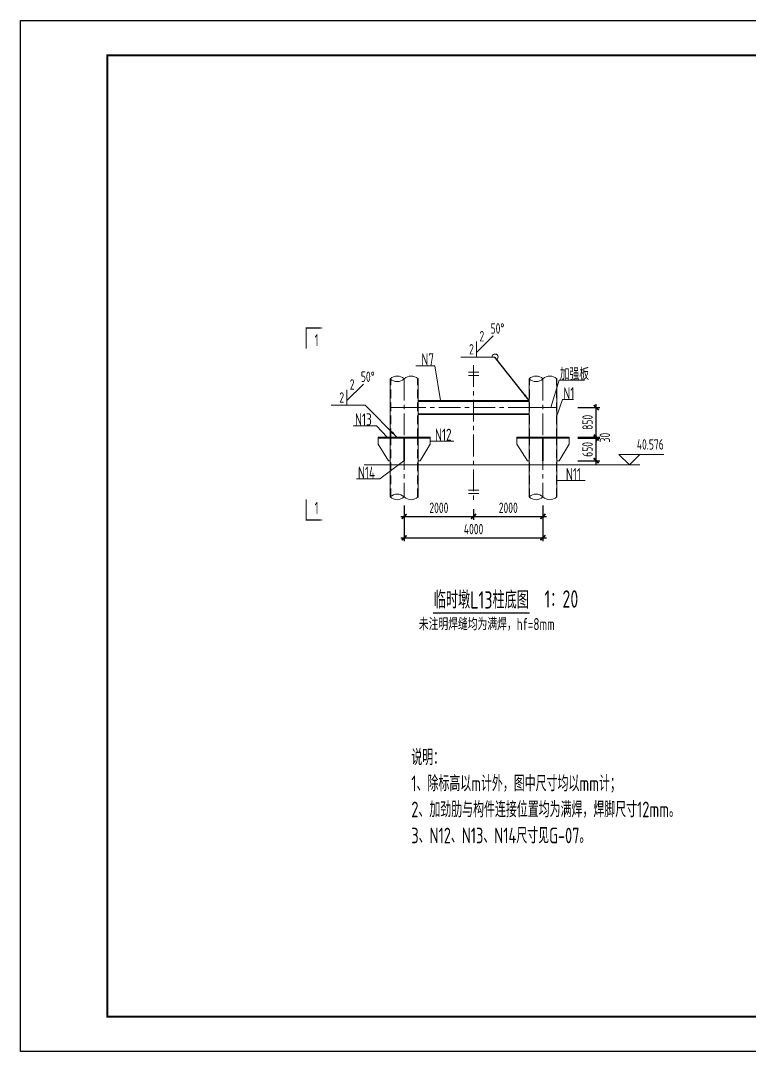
# Model space of a CAD drawing. Extents: x -2876908 to 633791, y -1383861 to 872234.
# Drawn here: x -316553 to -211553, y -432620 to -284120 of the extents above; entities that cross this region are included whole.
import ezdxf
from ezdxf.enums import TextEntityAlignment as Align

# ---------------------------------------------------------------- set-up
doc = ezdxf.new("R2010")
doc.units = 0
doc.header["$LTSCALE"] = 5
doc.header["$MEASUREMENT"] = 0
for name, pattern in [('CENTER', [2, 1.25, -0.25, 0.25, -0.25]), ('DASH', [0.35, 0.25, -0.1]), ('DASHED', [0.75, 0.5, -0.25])]:
    doc.linetypes.add(name, pattern=pattern)
doc.layers.get('0').update_dxf_attribs({"linetype": 'CONTINUOUS', "lineweight": 25})
doc.layers.get('DEFPOINTS').update_dxf_attribs({"color": 35, "linetype": 'CONTINUOUS', "lineweight": 13})
for name, color, linetype, lineweight in [('1粗实线', 1, 'CONTINUOUS', 30), ('3中心线', 6, 'CENTER', 18), ('4虚线', 2, 'DASHED', 18), ('5标注', 3, 'CONTINUOUS', 15), ('6文本', 7, 'CONTINUOUS', 15), ('7边界线', 8, 'CONTINUOUS', 15), ('8轮廓线', 4, 'CONTINUOUS', 15), ('DIM', 3, 'CONTINUOUS', 0), ('HFZT', 5, 'CONTINUOUS', 15), ('REIND', 1, 'CONTINUOUS', 0), ('STXT_HF', 7, 'CONTINUOUS', 0), ('THIN', 7, 'CONTINUOUS', 0)]:
    doc.layers.add(name, color=color, linetype=linetype, lineweight=lineweight)
doc.layers.add('M_Dim', color=3, linetype='CONTINUOUS')
doc.styles.get("Standard").update_dxf_attribs({"font": '', "width": 0.7})
doc.styles.add('TSSD_Dimension', font='tssdeng.shx', dxfattribs={"width": 0.7, "bigfont": 'hztxt.shx'})
doc.styles.add('TSSD_Label', font='tssdeng.shx', dxfattribs={"width": 0.7, "bigfont": 'hztxt.shx'})
doc.styles.add('TSSD_NORM', font='tssdeng.shx', dxfattribs={"width": 0.7, "bigfont": 'hztxt.shx'})
doc.styles.get('Standard').set_extended_font_data('SimSun')
doc.dimstyles.new('SJSYB-(50)$7', dxfattribs={"dimscale": 50, "dimtxt": 3.5, "dimasz": 1.5, "dimexe": 1, "dimexo": 1, "dimgap": 0.65, "dimtad": 1, "dimdec": 0, "dimzin": 0, "dimdsep": 46, "dimtxsty": 'TSSD_NORM', "dimblk": 'OBLIQUE', "dimcen": 0, "dimclrd": 256, "dimclre": 256, "dimclrt": 7, "dimadec": 0, "dimazin": 0, "dimtfac": 1, "dimtdec": 0, "dimtmove": 1, "dimatfit": 3, "dimldrblk": 'NONE', "dimfxl": 4, "dimfxlon": 1, "dimtolj": 1, "dimtzin": 0, "dimlwd": -1, "dimlwe": -1, "dimarcsym": 0})
doc.dimstyles.new('TSSD_100_100', dxfattribs={"dimtxt": 300, "dimasz": 100, "dimexe": 100, "dimexo": 250, "dimgap": 100, "dimtad": 1, "dimdec": 0, "dimzin": 0, "dimdsep": 46, "dimtxsty": 'TSSD_Dimension', "dimblk": 'ARCHTICK', "dimblk1": 'ARCHTICK', "dimblk2": 'ARCHTICK', "dimcen": 0, "dimdle": 100, "dimclrt": 7, "dimadec": 0, "dimazin": 0, "dimtfac": 1, "dimtdec": 0, "dimtix": 1, "dimtmove": 2, "dimatfit": 3, "dimfxl": 1, "dimtolj": 1, "dimtzin": 0, "dimarcsym": 0})
doc.dimstyles.new('TSSD_LEADER_STYLE_200.0', dxfattribs={"dimtxt": 0.18, "dimasz": 200, "dimexe": 0.18, "dimexo": 0.0625, "dimgap": 0.09, "dimtad": 0, "dimtih": 1, "dimtoh": 1, "dimdec": 4, "dimzin": 0, "dimdsep": 46, "dimtxsty": 'Standard', "dimcen": 0.09, "dimadec": 0, "dimazin": 0, "dimtfac": 1, "dimtdec": 4, "dimtofl": 0, "dimtmove": 0, "dimatfit": 3, "dimfxl": 1, "dimtolj": 1, "dimtzin": 0, "dimarcsym": 0})

# ---------------------------------------------------------------- blocks, each defined once
blk = doc.blocks.new('施工设计图框')
at = {"color": 7, "linetype": 'Continuous'}
blk.add_lwpolyline([(-395.5, -13.5), (-395.5, 283.5), (24.5, 283.5), (24.5, -13.5), (-395.5, -13.5)], dxfattribs=at)
at = {"layer": '1粗实线', "color": 7, "linetype": 'Continuous', "const_width": 0.6}
blk.add_lwpolyline([(-370.5, -3.5), (-370.5, 273.5), (14.5, 273.5), (14.5, -3.5), (-370.5, -3.5)], dxfattribs=at)
at = {"layer": 'HFZT', "color": 2, "style": 'TSSD_NORM', "width": 0.7}
for tag, height, p in [('比例尺', 2.5, (7.25, 17.5)), ('图号', 2.5, (-20.49, 3.5)), ('日期', 2.5, (7.25, 3.5)), ('图名', 4, (-76.24, 0.75))]:
    blk.add_attdef(tag, text='', height=height, dxfattribs=at).set_placement(p, align=Align.MIDDLE)
blk = doc.blocks.new('_None')
blk = doc.blocks.new('_Oblique')
at = {"color": 0, "linetype": 'ByBlock', "lineweight": -2}
blk.add_line((-0.5, -0.5), (0.5, 0.5), dxfattribs=at)
blk = doc.blocks.new('_WELD008')
at = {"color": 0, "linetype": 'ByBlock'}
for p, q in [((0, 0.3), (1.061, 1.361)), ((0, 0), (0, 1))]:
    blk.add_line(p, q, dxfattribs=at)
for tag, p in [('C', (1.286, 1.416)), ('B', (0.288, 0.856)), ('A', (-0.303, -0.009))]:
    blk.add_attdef(tag, text='', height=0.8, dxfattribs=at).set_placement(p, align=Align.CENTER)
blk = doc.blocks.new('_ArchTick')
at = {"color": 0, "linetype": 'ByBlock', "const_width": 0.5}
blk.add_lwpolyline([(-0.71, -0.71), (0.71, 0.71)], dxfattribs=at)
blk = doc.blocks.new('*D491')
at = {"layer": 'DEFPOINTS', "color": 0, "transparency": 16777216}
for p in [(-261292, -352738), (-251292, -353256), (-251292, -355554)]:
    blk.add_point(p, dxfattribs=at)
at = {"layer": 'DIM', "color": 0, "lineweight": -2, "transparency": 16777216}
for p, q in [((-261292, -353988), (-261292, -356054)), ((-251292, -354506), (-251292, -356054)), ((-261792, -355554), (-250792, -355554))]:
    blk.add_line(p, q, dxfattribs=at)
at = {"layer": 'DIM', "color": 0, "lineweight": -2, "transparency": 16777216, "xscale": 500, "yscale": 500, "zscale": 500, "rotation": 180}
blk.add_blockref('_ArchTick', (-261292, -355554), dxfattribs=at)
at = {"layer": 'DIM', "color": 0, "lineweight": -2, "transparency": 16777216, "xscale": 500, "yscale": 500, "zscale": 500}
blk.add_blockref('_ArchTick', (-251292, -355554), dxfattribs=at)
at = {"layer": 'DIM', "color": 7, "transparency": 16777216, "insert": (-256292, -354304), "char_height": 1500, "attachment_point": 5, "style": 'TSSD_Dimension'}
blk.add_mtext('\\A1;2000', dxfattribs=at)
blk = doc.blocks.new('*D492')
at = {"layer": 'DEFPOINTS', "color": 0, "transparency": 16777216}
for p in [(-251292, -353256), (-241292, -352738), (-241292, -355554)]:
    blk.add_point(p, dxfattribs=at)
at = {"layer": 'DIM', "color": 0, "lineweight": -2, "transparency": 16777216}
for p, q in [((-251292, -354506), (-251292, -356054)), ((-241292, -353988), (-241292, -356054)), ((-251792, -355554), (-240792, -355554))]:
    blk.add_line(p, q, dxfattribs=at)
at = {"layer": 'DIM', "color": 0, "lineweight": -2, "transparency": 16777216, "xscale": 500, "yscale": 500, "zscale": 500, "rotation": 180}
blk.add_blockref('_ArchTick', (-251292, -355554), dxfattribs=at)
at = {"layer": 'DIM', "color": 0, "lineweight": -2, "transparency": 16777216, "xscale": 500, "yscale": 500, "zscale": 500}
blk.add_blockref('_ArchTick', (-241292, -355554), dxfattribs=at)
at = {"layer": 'DIM', "color": 7, "transparency": 16777216, "insert": (-246292, -354304), "char_height": 1500, "attachment_point": 5, "style": 'TSSD_Dimension'}
blk.add_mtext('\\A1;2000', dxfattribs=at)
blk = doc.blocks.new('*D493')
at = {"layer": 'DEFPOINTS', "color": 0, "transparency": 16777216}
for p in [(-261292, -354321), (-241292, -354321), (-241292, -358623)]:
    blk.add_point(p, dxfattribs=at)
at = {"layer": 'DIM', "color": 0, "lineweight": -2, "transparency": 16777216}
for p, q in [((-261292, -355571), (-261292, -359123)), ((-241292, -355571), (-241292, -359123)), ((-261792, -358623), (-240792, -358623))]:
    blk.add_line(p, q, dxfattribs=at)
at = {"layer": 'DIM', "color": 0, "lineweight": -2, "transparency": 16777216, "xscale": 500, "yscale": 500, "zscale": 500, "rotation": 180}
blk.add_blockref('_ArchTick', (-261292, -358623), dxfattribs=at)
at = {"layer": 'DIM', "color": 0, "lineweight": -2, "transparency": 16777216, "xscale": 500, "yscale": 500, "zscale": 500}
blk.add_blockref('_ArchTick', (-241292, -358623), dxfattribs=at)
at = {"layer": 'DIM', "color": 7, "transparency": 16777216, "insert": (-251292, -357373), "char_height": 1500, "attachment_point": 5, "style": 'TSSD_Dimension'}
blk.add_mtext('\\A1;4000', dxfattribs=at)
blk = doc.blocks.new('*D494')
at = {"layer": 'DEFPOINTS', "color": 0, "transparency": 16777216}
for p in [(-237542, -344271), (-233622, -344271), (-237542, -347521)]:
    blk.add_point(p, dxfattribs=at)
at = {"layer": 'DIM', "color": 0, "lineweight": -2, "transparency": 16777216}
for p, q in [((-236292, -344271), (-233122, -344271)), ((-233622, -348021), (-233622, -343771)), ((-236292, -347521), (-233122, -347521))]:
    blk.add_line(p, q, dxfattribs=at)
at = {"layer": 'DIM', "color": 0, "lineweight": -2, "transparency": 16777216, "xscale": 500, "yscale": 500, "zscale": 500}
for p, rotation in [((-233622, -344271), 90), ((-233622, -347521), 270)]:
    blk.add_blockref('_ArchTick', p, dxfattribs=dict(at, rotation=rotation))
at = {"layer": 'DIM', "color": 7, "transparency": 16777216, "insert": (-234872, -345896), "char_height": 1500, "attachment_point": 5, "rotation": 90, "style": 'TSSD_Dimension'}
blk.add_mtext('\\A1;650', dxfattribs=at)
blk = doc.blocks.new('*D495')
at = {"layer": 'DEFPOINTS', "color": 0, "transparency": 16777216}
for p in [(-237542, -344121), (-237542, -344271), (-233622, -344121)]:
    blk.add_point(p, dxfattribs=at)
at = {"layer": 'DIM', "color": 0, "lineweight": -2, "transparency": 16777216}
for p, q in [((-236292, -344121), (-233122, -344121)), ((-236292, -344271), (-233122, -344271)), ((-233622, -344121), (-233622, -343621)), ((-233622, -344271), (-233622, -344121)), ((-233622, -344271), (-233622, -344771))]:
    blk.add_line(p, q, dxfattribs=at)
at = {"layer": 'DIM', "color": 0, "lineweight": -2, "transparency": 16777216, "xscale": 500, "yscale": 500, "zscale": 500}
for p, rotation in [((-233622, -344121), 270), ((-233622, -344271), 90)]:
    blk.add_blockref('_ArchTick', p, dxfattribs=dict(at, rotation=rotation))
at = {"layer": 'DIM', "color": 7, "transparency": 16777216, "insert": (-232372, -344196), "char_height": 1500, "attachment_point": 5, "rotation": 90, "style": 'TSSD_Dimension'}
blk.add_mtext('\\A1;30', dxfattribs=at)
blk = doc.blocks.new('*D496')
at = {"layer": 'DEFPOINTS', "color": 0, "transparency": 16777216}
for p in [(-237542, -339871), (-233622, -339871), (-237542, -344121)]:
    blk.add_point(p, dxfattribs=at)
at = {"layer": 'DIM', "color": 0, "lineweight": -2, "transparency": 16777216}
for p, q in [((-236292, -339871), (-233122, -339871)), ((-233622, -344621), (-233622, -339371)), ((-236292, -344121), (-233122, -344121))]:
    blk.add_line(p, q, dxfattribs=at)
at = {"layer": 'DIM', "color": 0, "lineweight": -2, "transparency": 16777216, "xscale": 500, "yscale": 500, "zscale": 500}
for p, rotation in [((-233622, -339871), 90), ((-233622, -344121), 270)]:
    blk.add_blockref('_ArchTick', p, dxfattribs=dict(at, rotation=rotation))
at = {"layer": 'DIM', "color": 7, "transparency": 16777216, "insert": (-234872, -341996), "char_height": 1500, "attachment_point": 5, "rotation": 90, "style": 'TSSD_Dimension'}
blk.add_mtext('\\A1;850', dxfattribs=at)

msp = doc.modelspace()

# ---------------------------------------------------------------- linework, layer by layer
at = {"layer": '3中心线', "ltscale": 500}
for p, q in [((-251292.127, -333767.834), (-251292.127, -353256.024)), ((-261292.127, -335724.754), (-261292.127, -352738.144)), ((-241292.127, -335724.754), (-241292.127, -352738.144)), ((-261292.127, -339870.922), (-240213.691, -339870.922))]:
    msp.add_line(p, q, dxfattribs=at)
at = {"layer": '4虚线', "ltscale": 500}
for p, q in [((-263232.127, -344120.922), (-263232.127, -335670.716)), ((-259352.127, -344120.922), (-259352.127, -335778.792)), ((-243232.127, -344120.922), (-243232.127, -335670.716)), ((-239352.127, -344120.922), (-239352.127, -335778.792)), ((-263232.127, -352792.182), (-263232.127, -344270.922)), ((-259352.127, -352792.182), (-259352.127, -344270.922)), ((-243232.127, -352792.182), (-243232.127, -344270.922)), ((-239352.127, -352792.182), (-239352.127, -344270.922))]:
    msp.add_line(p, q, dxfattribs=at)
at = {"layer": '5标注'}
for p, q in [((-259612.885, -333833.717), (-256859.868, -333833.717)), ((-256859.868, -333833.717), (-256044.288, -338870.922)), ((-238960.134, -335913.031), (-240155.266, -339870.922)), ((-238960.134, -335913.031), (-235315.994, -335913.031)), ((-265275.659, -342482.894), (-268663.001, -342482.894)), ((-265275.659, -342482.894), (-263757.447, -344120.922)), ((-257542.127, -344695.922), (-254154.785, -344695.922)), ((-264793.265, -350148.997), (-261342.127, -347520.922)), ((-264793.265, -350148.997), (-268180.607, -350148.997)), ((-239292.127, -350370.969), (-235224.78, -350370.969))]:
    msp.add_line(p, q, dxfattribs=at)
at = {"layer": '5标注', "flags": 128}
for points in [[(-275404.854, -331403.868, 150, 150, 0), (-275404.854, -328403.868, 150, 150, 0), (-273904.854, -328403.868, 350, 0, 0), (-272904.854, -328403.868, 0, 0, 0)], [(-275404.854, -353067.082, 150, 150, 0), (-275404.854, -356067.082, 150, 150, 0), (-273904.854, -356067.082, 350, 0, 0), (-272904.854, -356067.082, 0, 0, 0)]]:
    msp.add_lwpolyline(points, format="xyseb", dxfattribs=at)
at = {"layer": '5标注', "linetype": 'DASH', "ltscale": 500, "const_width": 150, "flags": 128}
for points in [[(-263292.127, -339870.922), (-259292.127, -339870.922)], [(-243292.127, -339870.922), (-239292.127, -339870.922)]]:
    msp.add_lwpolyline(points, dxfattribs=at)
at = {"layer": '7边界线'}
msp.add_line((-267072.734, -348120.922), (-229350.83, -348120.922), dxfattribs=at)
at = {"layer": '8轮廓线'}
for p, q in [((-263292.127, -344120.922), (-263292.127, -335724.754)), ((-259292.127, -344120.922), (-259292.127, -335724.754)), ((-243292.127, -344120.922), (-243292.127, -335724.754)), ((-239292.127, -344120.922), (-239292.127, -335724.754)), ((-259292.127, -338870.922), (-243292.127, -338870.922)), ((-259292.127, -338975.922), (-243292.127, -338975.922)), ((-259292.127, -340765.922), (-243292.127, -340765.922)), ((-259292.127, -340870.922), (-243292.127, -340870.922)), ((-265042.127, -344270.922), (-265042.127, -344120.922)), ((-265042.127, -344120.922), (-257542.127, -344120.922)), ((-257542.127, -344270.922), (-265042.127, -344270.922)), ((-265042.127, -344270.922), (-265042.127, -345120.922)), ((-263292.127, -352738.144), (-263292.127, -344270.922)), ((-261342.127, -344270.922), (-261342.127, -347520.922)), ((-261242.127, -344270.922), (-261242.127, -347520.922)), ((-259292.127, -352738.144), (-259292.127, -344270.922)), ((-257542.127, -344270.922), (-257542.127, -344120.922)), ((-257542.127, -344270.922), (-257542.127, -345120.922)), ((-245042.127, -344270.922), (-245042.127, -344120.922)), ((-245042.127, -344120.922), (-237542.127, -344120.922)), ((-237542.127, -344270.922), (-245042.127, -344270.922)), ((-245042.127, -344270.922), (-245042.127, -345120.922)), ((-243292.127, -344120.922), (-239292.127, -344120.922)), ((-243292.127, -352738.144), (-243292.127, -344270.922)), ((-241342.127, -344270.922), (-241342.127, -347520.922)), ((-241242.127, -344270.922), (-241242.127, -347520.922)), ((-239292.127, -352738.144), (-239292.127, -344270.922)), ((-237542.127, -344270.922), (-237542.127, -344120.922)), ((-237542.127, -344270.922), (-237542.127, -345120.922)), ((-265042.127, -345120.922), (-263542.127, -347520.922)), ((-257542.127, -345120.922), (-258963.606, -347520.922)), ((-245042.127, -345120.922), (-243542.127, -347520.922)), ((-237542.127, -345120.922), (-238963.606, -347520.922)), ((-263542.127, -347520.922), (-263292.127, -347520.922)), ((-261242.127, -347520.922), (-261342.127, -347520.922)), ((-258963.606, -347520.922), (-259292.127, -347520.922)), ((-243542.127, -347520.922), (-243292.127, -347520.922)), ((-241242.127, -347520.922), (-241342.127, -347520.922)), ((-238963.606, -347520.922), (-239292.127, -347520.922))]:
    msp.add_line(p, q, dxfattribs=at)
at = {"layer": 'M_Dim'}
msp.add_lwpolyline([(-257139.298, -369450.158, 200, 200, 0), (-243194.944, -369450.158, 200, 200, 0)], format="xyseb", dxfattribs=at)
at = {"layer": 'REIND', "const_width": 100}
msp.add_lwpolyline([(-256094.288, -338870.922, 1), (-255994.288, -338870.922, 1)], format="xyb", close=True, dxfattribs=at)
at = {"layer": 'STXT_HF'}
for p, q in [((-248205.042, -332593.999), (-253141.357, -332593.999)), ((-266894.904, -339545.076), (-271831.219, -339545.076))]:
    msp.add_line(p, q, dxfattribs=at)
msp.add_arc((-248205.042, -332593.999), 444.741, 308.05010096, 180, dxfattribs=at)
at = {"layer": 'THIN'}
for p, q in [((-250542.127, -334767.834), (-252042.127, -334767.834)), ((-250542.127, -335267.834), (-252042.127, -335267.834)), ((-228848.887, -348120.922), (-230348.887, -346620.922)), ((-230348.887, -346620.922), (-227348.887, -346620.922)), ((-228848.887, -348120.922), (-227348.887, -346620.922)), ((-227348.887, -346620.922), (-223882.541, -346620.922)), ((-231330.286, -348120.922), (-227348.887, -348120.922)), ((-250542.127, -351756.024), (-252042.127, -351756.024)), ((-250542.127, -352256.024), (-252042.127, -352256.024))]:
    msp.add_line(p, q, dxfattribs=at)
for points in [[(-261292.127, -335724.754, 0.4), (-263292.127, -335724.754, 0.4), (-261292.127, -335724.754, -0.4), (-259292.127, -335724.754, -0.4)], [(-241292.127, -335724.754, 0.4), (-243292.127, -335724.754, 0.4), (-241292.127, -335724.754, -0.4), (-239292.127, -335724.754, -0.4)], [(-261292.127, -352738.144, -0.4), (-263292.127, -352738.144, -0.4), (-261292.127, -352738.144, 0.4), (-259292.127, -352738.144, 0.4)], [(-241292.127, -352738.144, -0.4), (-243292.127, -352738.144, -0.4), (-241292.127, -352738.144, 0.4), (-239292.127, -352738.144, 0.4)]]:
    msp.add_lwpolyline(points, format="xyb", dxfattribs=at)

# ---------------------------------------------------------------- block references
at = {"xscale": 500, "yscale": 500, "zscale": 500}
msp.add_blockref('施工设计图框', (-118800.389, -425870.02), dxfattribs=at)
at = {"layer": 'STXT_HF'}
ref = msp.add_blockref('_WELD008', (-250847.583, -332593.999), dxfattribs=dict(at, xscale=2250, yscale=2250, zscale=2250))
ref.add_attrib('2', '2', dxfattribs={"height": 1500, "style": 'TSSD_Label', "width": 0.7}).set_placement((-250097.583, -329593.999), align=Align.MIDDLE_CENTER)
ref.add_attrib('2', '2', dxfattribs={"height": 1500, "style": 'TSSD_Label', "width": 0.7}).set_placement((-251597.583, -331468.999), align=Align.MIDDLE_CENTER)
ref.add_attrib('50%%d', '50%%d', dxfattribs={"height": 1500, "style": 'TSSD_Label', "width": 0.7}).set_placement((-247847.583, -328468.999), align=Align.MIDDLE_CENTER)
ref = msp.add_blockref('_WELD008', (-269537.445, -339545.076), dxfattribs=dict(at, xscale=2250, yscale=2250, zscale=2250))
ref.add_attrib('2', '2', dxfattribs={"height": 1500, "style": 'TSSD_Label', "width": 0.7}).set_placement((-268787.445, -336545.076), align=Align.MIDDLE_CENTER)
ref.add_attrib('2', '2', dxfattribs={"height": 1500, "style": 'TSSD_Label', "width": 0.7}).set_placement((-270287.445, -338420.076), align=Align.MIDDLE_CENTER)
ref.add_attrib('50%%d', '50%%d', dxfattribs={"height": 1500, "style": 'TSSD_Label', "width": 0.7}).set_placement((-266537.445, -335420.076), align=Align.MIDDLE_CENTER)

# ---------------------------------------------------------------- texts
at = {"layer": '5标注', "color": 7, "style": 'TSSD_NORM', "width": 0.7}
msp.add_text('未注明焊缝均为满焊，hf=8mm', height=1750, dxfattribs=at).set_placement((-249384.406, -370998.275), align=Align.MIDDLE)
at = {"layer": '5标注', "color": 7, "char_height": 1750, "style": 'TSSD_NORM'}
for s, insert, attachment_point in [('N7', (-258816.374, -333801.217), 7), ('加强板', (-238877.631, -335913.031), 7), ('N1', (-238361.532, -338689.41), 7), ('N13', (-265963.9, -342450.394), 9), ('N12', (-256853.885, -344663.422), 7), ('N14', (-265481.507, -350116.497), 9), ('N11', (-237993.632, -350338.469), 7)]:
    msp.add_mtext(s, dxfattribs=dict(at, insert=insert, attachment_point=attachment_point))
at = {"layer": '6文本', "style": 'TSSD_NORM', "width": 0.7}
for p in [(-273904.854, -330153.868), (-273904.854, -354317.082)]:
    msp.add_text('1', height=1750, dxfattribs=at).set_placement(p, align=Align.MIDDLE_CENTER)
for s, p in [('临时墩L13柱底图 ', (-249642.956, -367446.953)), ('1：20', (-238639.072, -367446.953))]:
    msp.add_text(s, height=2500, dxfattribs=at).set_placement(p, align=Align.MIDDLE)
at = {"layer": '6文本', "insert": (-260259.847, -389141.614), "char_height": 2250, "width": 195290.43481, "attachment_point": 1, "style": 'TSSD_NORM'}
msp.add_mtext('说明：\\P1、除标高以m计外，图中尺寸均以mm计；\\P2、加劲肋与构件连接位置均为满焊，焊脚尺寸12mm。\\P3、N12、N13、N14尺寸见G-07。', dxfattribs=at)
at = {"layer": 'DIM', "color": 7, "style": 'TSSD_Dimension', "width": 0.7}
msp.add_text('40.576', height=1500, dxfattribs=at).set_placement((-223882.541, -346370.922), align=Align.BOTTOM_RIGHT)

# ---------------------------------------------------------------- dimensions: what is measured, and where the dimension line sits
at = {"layer": 'DIM'}
for base, p1, p2, picture, middle in [((-233621.881, -339870.922), (-237542.127, -344120.922), (-237542.127, -339870.922), '*D496', (-234871.881, -341995.922)), ((-233621.881, -344270.922), (-237542.127, -347520.922), (-237542.127, -344270.922), '*D494', (-234871.881, -345895.922))]:
    dim = msp.add_linear_dim(base=base, p1=p1, p2=p2, angle=90, dimstyle='TSSD_100_100', override={"dimtxt": 1500, "dimasz": 500, "dimexe": 500, "dimexo": 1250, "dimgap": 500, "dimlfac": 0.2, "dimdle": 500}, dxfattribs=at)
    dim.commit()
    dim.dimension.update_dxf_attribs({"geometry": picture, "text_midpoint": middle})
dim = msp.add_linear_dim(base=(-233621.881, -344120.922), p1=(-237542.127, -344270.922), p2=(-237542.127, -344120.922), angle=90, dimstyle='TSSD_100_100', override={"dimtxt": 1500, "dimasz": 500, "dimexe": 500, "dimexo": 1250, "dimgap": 500, "dimlfac": 0.2, "dimdle": 500}, dxfattribs=at)
dim.commit()
dim.dimension.update_dxf_attribs({"geometry": '*D495', "text_midpoint": (-232371.881, -344195.922), "dimtype": 160})
for base, p1, p2, picture, middle in [((-251292.127, -355554.022), (-261292.127, -352738.144), (-251292.127, -353256.024), '*D491', (-256292.127, -354304.022)), ((-241292.127, -355554.022), (-251292.127, -353256.024), (-241292.127, -352738.144), '*D492', (-246292.127, -354304.022)), ((-241292.127, -358622.991), (-261292.127, -354321.083), (-241292.127, -354321.083), '*D493', (-251292.127, -357372.991))]:
    dim = msp.add_linear_dim(base=base, p1=p1, p2=p2, dimstyle='TSSD_100_100', override={"dimtxt": 1500, "dimasz": 500, "dimexe": 500, "dimexo": 1250, "dimgap": 500, "dimlfac": 0.2, "dimdle": 500}, dxfattribs=at)
    dim.commit()
    dim.dimension.update_dxf_attribs({"geometry": picture, "text_midpoint": middle})

# ---------------------------------------------------------------- leaders
at = {"layer": '5标注', "annotation_type": 0, "has_hookline": 1, "hookline_direction": 0, "text_width": 1460.577}
msp.add_leader([(-239292.127, -341072.096), (-238469.032, -338721.91), (-238394.032, -338721.91)], dimstyle='SJSYB-(50)$7', override={"dimgap": 0.65, "dimtad": 1}, dxfattribs=at)
at = {"layer": 'STXT_HF'}
for points in [[(-243292.127, -338870.922), (-248205.042, -332593.999)], [(-262334.148, -344120.922), (-266894.904, -339545.076)]]:
    msp.add_leader(points, dimstyle='TSSD_LEADER_STYLE_200.0', override={"dimasz": 1000}, dxfattribs=at)

doc.saveas('drawing.dxf')
